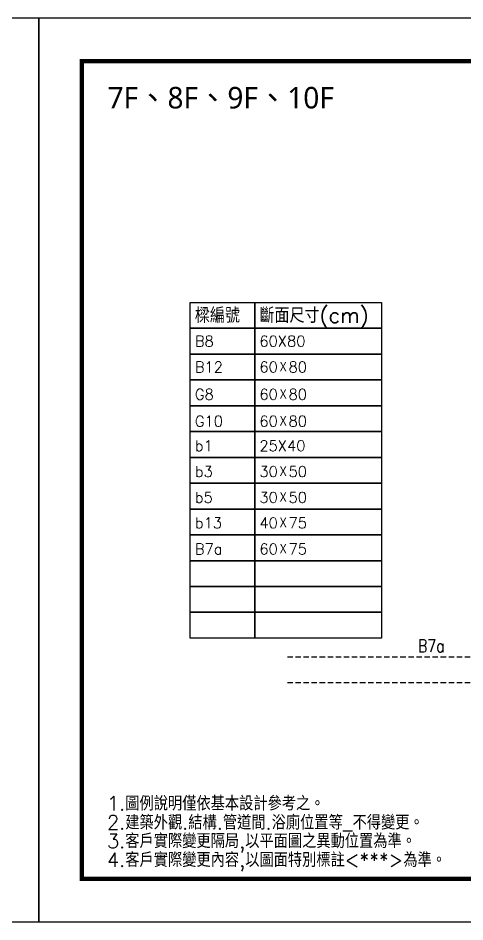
# Model space of a CAD drawing. Extents: x 489590 to 931630, y 16852 to 52972.
# Drawn here: x 492512 to 493550, y 50872 to 52972 of the extents above; entities that cross this region are included whole.
import ezdxf
from ezdxf.enums import TextEntityAlignment as Align

# ---------------------------------------------------------------- set-up
doc = ezdxf.new("R2010")
doc.units = 0
doc.header["$LTSCALE"] = 50
doc.linetypes.add('1', pattern=[0.375, 0.25, -0.125])
for name, color, linetype in [('08', 8, 'Continuous'), ('BEAM', 6, 'Continuous'), ('BN', 3, 'Continuous'), ('DIM', 6, 'Continuous'), ('text', 4, 'Continuous'), ('TX', 4, 'Continuous')]:
    doc.layers.add(name, color=color, linetype=linetype)
doc.styles.add('CHINA', font='SIMPLEX.shx', dxfattribs={"bigfont": 'CHINESET.shx'})
doc.styles.add('ROMANS', font='ROMANS', dxfattribs={"width": 0.8})
doc.styles.add('SINGLE', font='SIMPLEX.shx', dxfattribs={"width": 0.8, "bigfont": 'chineset.shx'})
doc.styles.add('微軟正黑體', font='MSJH_0.TTF')

# ---------------------------------------------------------------- blocks, each defined once
blk = doc.blocks.new('A$C6F4479EE')
at = {"layer": '08'}
blk.add_lwpolyline([(0, 2100), (0, 0), (2970, 0), (2970, 2100)], close=True, dxfattribs=at)
at = {"layer": '08', "color": 8, "true_color": 0x737373, "const_width": 10}
blk.add_lwpolyline([(2535.7, 2000), (100, 2000), (100, 100), (2870, 100), (2870, 1814.8)], dxfattribs=at)
blk = doc.blocks.new('A$C057A232C')
at = {"layer": 'text', "style": 'CHINA'}
for s, p in [('1.圖例說明僅依基本設計參考之。', (1555.8, 333.1)), ('2.建築外觀.結構.管道間.浴廁位置等_不得變更。', (1555.8, 288.9)), ('3.客戶實際變更隔局,以平面圖之異動位置為準。', (1555.8, 245.8)), ('4.客戶實際變更內容,以圖面特別標註<***>為準。', (1555.8, 202))]:
    blk.add_text(s, height=33.075, dxfattribs=at).set_placement(p)
blk = doc.blocks.new('A$C5F166D3C')
at = {"layer": 'DIM'}
for points in [[(352.1, -660.7), (502.1, -660.7), (502.1, -720.7), (352.1, -720.7)], [(502.1, -660.7), (797.1, -660.7), (797.1, -720.7), (502.1, -720.7)], [(352.1, -720.7), (502.1, -720.7), (502.1, -780.7), (352.1, -780.7)], [(502.1, -720.7), (797.1, -720.7), (797.1, -780.7), (502.1, -780.7)], [(352.1, -780.7), (502.1, -780.7), (502.1, -840.7), (352.1, -840.7)], [(502.1, -780.7), (797.1, -780.7), (797.1, -840.7), (502.1, -840.7)], [(352.1, -840.7), (502.1, -840.7), (502.1, -900.7), (352.1, -900.7)], [(502.1, -840.7), (797.1, -840.7), (797.1, -900.7), (502.1, -900.7)], [(352.1, -900.7), (502.1, -900.7), (502.1, -960.7), (352.1, -960.7)], [(502.1, -900.7), (797.1, -900.7), (797.1, -960.7), (502.1, -960.7)], [(352.1, -960.7), (502.1, -960.7), (502.1, -1020.7), (352.1, -1020.7)], [(502.1, -960.7), (797.1, -960.7), (797.1, -1020.7), (502.1, -1020.7)], [(352.1, -1020.7), (502.1, -1020.7), (502.1, -1080.7), (352.1, -1080.7)], [(502.1, -1020.7), (797.1, -1020.7), (797.1, -1080.7), (502.1, -1080.7)], [(352.1, -1080.7), (502.1, -1080.7), (502.1, -1140.7), (352.1, -1140.7)], [(502.1, -1080.7), (797.1, -1080.7), (797.1, -1140.7), (502.1, -1140.7)], [(352.1, -1140.7), (502.1, -1140.7), (502.1, -1200.7), (352.1, -1200.7)], [(502.1, -1140.7), (797.1, -1140.7), (797.1, -1200.7), (502.1, -1200.7)], [(352.1, -1200.7), (502.1, -1200.7), (502.1, -1260.7), (352.1, -1260.7)], [(502.1, -1200.7), (797.1, -1200.7), (797.1, -1260.7), (502.1, -1260.7)], [(352.1, -1260.7), (502.1, -1260.7), (502.1, -1320.7), (352.1, -1320.7)], [(502.1, -1260.7), (797.1, -1260.7), (797.1, -1320.7), (502.1, -1320.7)], [(352.1, -1320.7), (502.1, -1320.7), (502.1, -1380.7), (352.1, -1380.7)], [(502.1, -1320.7), (797.1, -1320.7), (797.1, -1380.7), (502.1, -1380.7)], [(352.1, -1380.7), (502.1, -1380.7), (502.1, -1440.7), (352.1, -1440.7)], [(502.1, -1380.7), (797.1, -1380.7), (797.1, -1440.7), (502.1, -1440.7)]]:
    blk.add_lwpolyline(points, close=True, dxfattribs=at)
at = {"layer": 'TX', "style": 'SINGLE'}
for s, p in [('樑編號', (362.9, -690.7)), ('斷面尺寸(cm)', (512.9, -690.7))]:
    blk.add_text(s, height=35, dxfattribs=at).set_placement(p, align=Align.MIDDLE_LEFT)

msp = doc.modelspace()

# ---------------------------------------------------------------- linework, layer by layer
at = {"layer": 'BEAM', "linetype": '1'}
for p, q in [((493137.6, 51488.3, -120959), (493877.6, 51488.3, -120959)), ((493137.6, 51428.3, -120959), (493877.6, 51428.3, -120959))]:
    msp.add_line(p, q, dxfattribs=at)

# ---------------------------------------------------------------- block references
at = {"layer": '08'}
for p in [(489589.6, 50872.1, -120959), (492559.6, 50872.1, -120959)]:
    msp.add_blockref('A$C6F4479EE', p, dxfattribs=at)
at = {"layer": 'DIM'}
msp.add_blockref('A$C5F166D3C', (492559.6, 52972.1, -120959), dxfattribs=at)
at = {"layer": 'text'}
msp.add_blockref('A$C057A232C', (491162.5, 50797.8, -120959), dxfattribs=at)

# ---------------------------------------------------------------- texts
at = {"layer": 'BN', "style": 'ROMANS', "width": 0.8}
msp.add_text('B7a', height=30, dxfattribs=at).set_placement((493441.2, 51498.5, -120959))
at = {"layer": 'TX', "style": '微軟正黑體'}
msp.add_text('7F、8F、9F、10F', height=50, dxfattribs=at).set_placement((492719.6, 52812.1, -120959), align=Align.TOP_LEFT)
at = {"layer": 'TX', "style": 'SINGLE'}
for s, p in [('B8', (492922.5, 52221.4, -120959)), ('60X80', (493072.5, 52221.4, -120959)), ('B12', (492922.5, 52161.4, -120959)), ('60Ｘ80', (493072.5, 52161.4, -120959)), ('G8', (492922.5, 52097.9, -120959)), ('60Ｘ80', (493072.5, 52097.9, -120959)), ('G10', (492922.5, 52035.5, -120959)), ('60Ｘ80', (493072.5, 52035.5, -120959)), ('b1', (492922.5, 51978.4, -120959)), ('25X40', (493072.5, 51978.4, -120959)), ('b3', (492922.5, 51918.4, -120959)), ('30Ｘ50', (493072.5, 51918.4, -120959)), ('b5', (492922.5, 51858.4, -120959)), ('30Ｘ50', (493072.5, 51858.4, -120959)), ('b13', (492922.5, 51799.2, -120959)), ('40Ｘ75', (493072.5, 51799.2, -120959)), ('B7a', (492922.5, 51738.5, -120959)), ('60Ｘ75', (493072.5, 51738.5, -120959))]:
    msp.add_text(s, height=25, dxfattribs=at).set_placement(p, align=Align.MIDDLE_LEFT)

doc.saveas('drawing.dxf')
